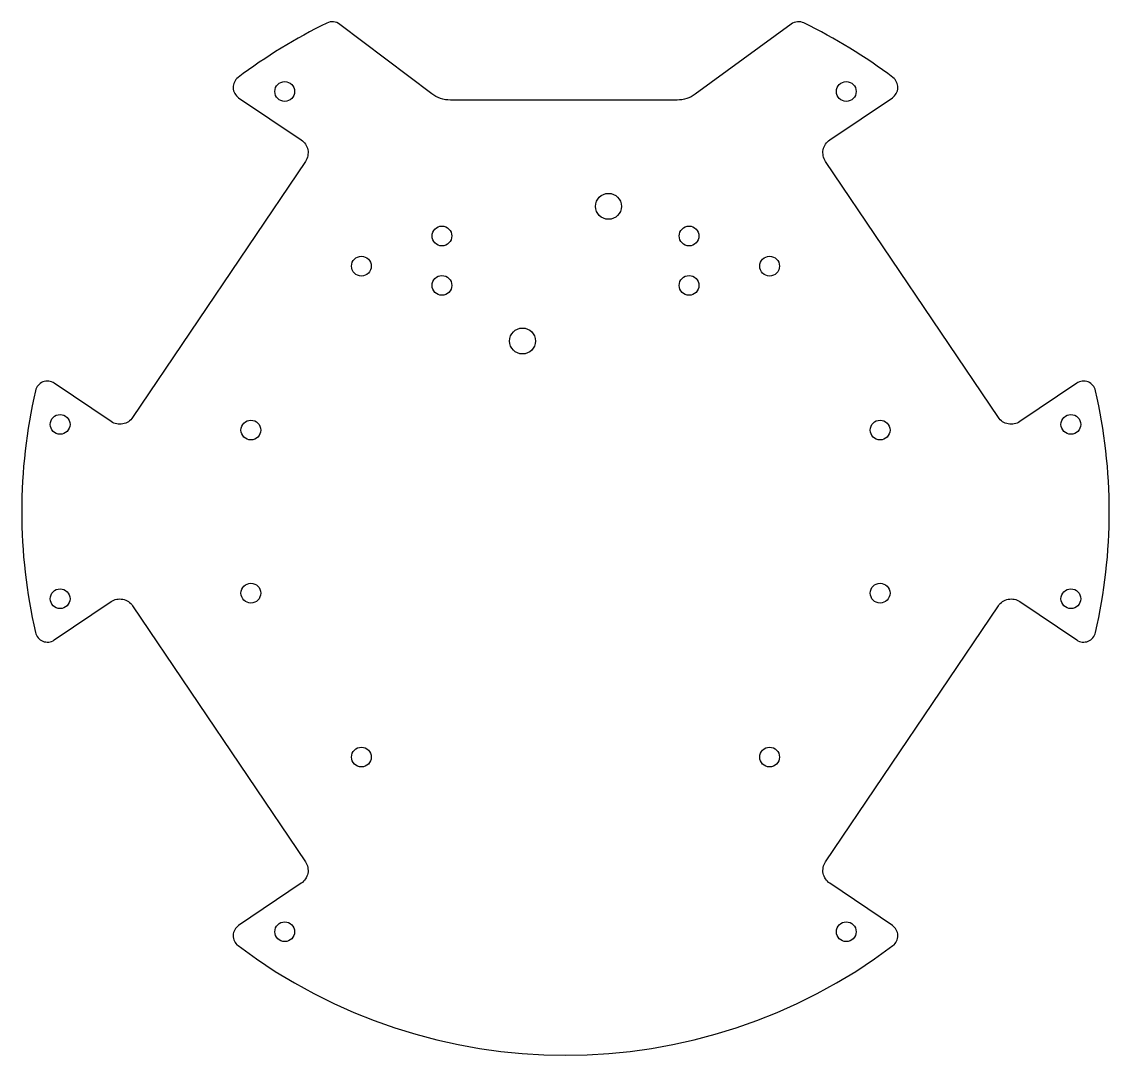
# Model space of a CAD drawing. Header units: millimetres. Extents: x -88 to 88, y -88 to 79.
import ezdxf

# ---------------------------------------------------------------- set-up
doc = ezdxf.new("R2010")
doc.units = ezdxf.units.MM
doc.layers.get('0').update_dxf_attribs({"linetype": 'CONTINUOUS'})

msp = doc.modelspace()

# ---------------------------------------------------------------- linework, layer by layer
msp.add_lwpolyline([(38.59, 79.09, 0.277969), (36.53, 78.91), (21.01, 67.57, -0.158953), (18.06, 66.61), (-18.63, 66.61, -0.1633), (-21.65, 67.62), (-36.53, 78.87, 0.282612), (-38.61, 79.08, 0.048029), (-52.99, 70.26, 0.514899), (-52.9, 67), (-42.76, 60.16, -0.414214), (-42.09, 56.69), (-70.05, 15.24, -0.414214), (-73.52, 14.57), (-82.73, 20.78, 0.526986), (-85.8, 19.56, 0.112571), (-85.8, -19.56, 0.526986), (-82.73, -20.78), (-73.52, -14.57, -0.414214), (-70.05, -15.24), (-42.09, -56.69, -0.414214), (-42.76, -60.16), (-52.9, -67, 0.514899), (-52.99, -70.26, 0.334833), (52.99, -70.26, 0.514899), (52.9, -67), (42.76, -60.16, -0.414214), (42.09, -56.69), (70.05, -15.24, -0.414214), (73.52, -14.57), (82.73, -20.78, 0.526986), (85.8, -19.56, 0.112571), (85.8, 19.56, 0.526986), (82.73, 20.78), (73.52, 14.57, -0.414214), (70.05, 15.24), (42.09, 56.69, -0.414214), (42.76, 60.16), (52.9, 67, 0.514899), (52.99, 70.26, 0.048097)], format="xyb", close=True)
for centre, radius in [((-45.44, 68), 1.6), ((45.44, 68), 1.6), ((6.95, 49.41), 2.1), ((-20, 44.61), 1.6), ((20, 44.61), 1.6), ((-33.03, 39.73), 1.6), ((33.03, 39.73), 1.6), ((-20, 36.61), 1.6), ((20, 36.61), 1.6), ((-6.95, 27.61), 2.1), ((-81.79, 14.11), 1.6), ((-50.92, 13.2), 1.6), ((50.92, 13.2), 1.6), ((81.79, 14.11), 1.6), ((-50.92, -13.2), 1.6), ((50.92, -13.2), 1.6), ((-81.79, -14.11), 1.6), ((81.79, -14.11), 1.6), ((-33.03, -39.73), 1.6), ((33.03, -39.73), 1.6), ((-45.44, -68), 1.6), ((45.44, -68), 1.6)]:
    msp.add_circle(centre, radius)

doc.saveas('drawing.dxf')
